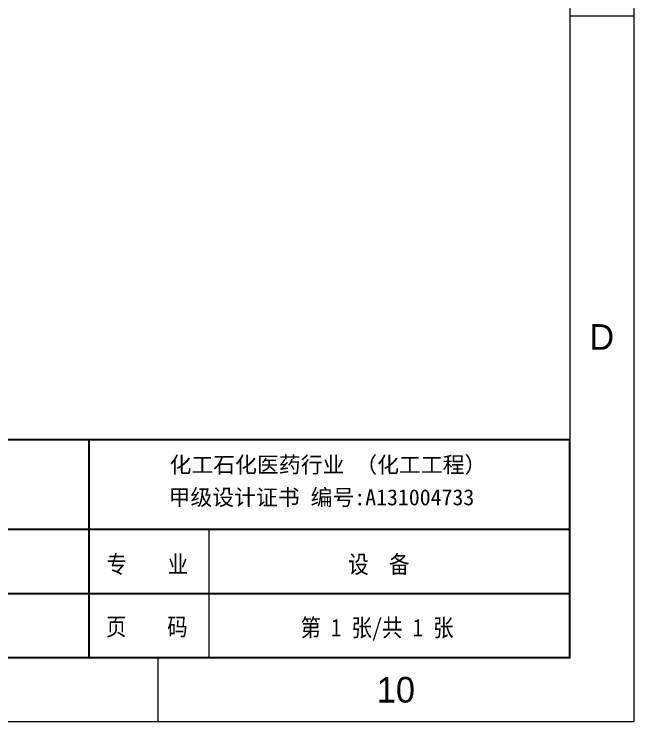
# Model space of a CAD drawing. Extents: x 148 to 221443, y -36682 to 6758.
# Drawn here: x 122093 to 124027, y -23215 to -21009 of the extents above; entities that cross this region are included whole.
import ezdxf
from ezdxf.enums import TextEntityAlignment as Align

# ---------------------------------------------------------------- set-up
doc = ezdxf.new("R2010")
doc.units = 0
doc.header["$LTSCALE"] = 10
doc.header["$MEASUREMENT"] = 0
doc.layers.add('2（细实线）', color=3, linetype='Continuous', lineweight=20)
doc.layers.add('图框层', color=7, linetype='Continuous', lineweight=15)
doc.styles.add('HZ', font='ROMS.SHX', dxfattribs={"width": 0.75, "bigfont": 'GBCBIG.SHX'})
doc.styles.add('tkhz2', font='')
doc.styles.add('公司名', font='simhei.ttf')
doc.styles.get('tkhz2').set_extended_font_data('SimSun')

# ---------------------------------------------------------------- blocks, each defined once
blk = doc.blocks.new('1.25A2')
blk.add_line((15312.98, 8973.89), (15302.98, 8973.89))
at = {"layer": '图框层', "ltscale": 10}
for p, q in [((15312.98, 9283.89), (15312.98, 8863.89)), ((15302.98, 9273.89), (15302.98, 8873.89)), ((15302.98, 8873.89), (14595.48, 8873.89)), ((15238.73, 8873.89), (15238.73, 8863.89)), ((15312.98, 8863.89), (14570.48, 8863.89))]:
    blk.add_line(p, q, dxfattribs=at)
at = {"style": 'HZ'}
for s, p in [('D', (15307.98, 8923.89)), ('10', (15275.86, 8868.89))]:
    blk.add_text(s, height=4, dxfattribs=at).set_placement(p, align=Align.MIDDLE)

msp = doc.modelspace()

# ---------------------------------------------------------------- linework, layer by layer
at = {"layer": '图框层'}
msp.add_line((122701.5902, -23015.4789), (122701.5902, -22615.4789), dxfattribs=at)
at = {"layer": '图框层', "const_width": 6}
msp.add_lwpolyline([(120226.5902, -23015.4789), (123826.5902, -23015.4789), (123826.5902, -22335.4789), (120226.5902, -22335.4789)], close=True, dxfattribs=at)
for points in [[(122326.5902, -22335.4789), (122326.5902, -22615.4789)], [(120226.5902, -22615.4789), (123826.5902, -22615.4789)], [(122326.5902, -22615.4789), (123826.5902, -22615.4789)], [(122326.5902, -22615.4789), (122326.5902, -23015.4789)], [(120226.5902, -22815.4789), (123826.5902, -22815.4789)]]:
    msp.add_lwpolyline(points, dxfattribs=at)

# ---------------------------------------------------------------- block references
at = {"layer": '2（细实线）', "xscale": 20, "yscale": 20, "zscale": 20}
msp.add_blockref('1.25A2', (-182233.0803, -200493.2064), dxfattribs=at)

# ---------------------------------------------------------------- texts
at = {"layer": '图框层', "ltscale": 10, "style": '公司名'}
for s, p in [('化工石化医药行业 （化工工程）', (122577.8288, -22438.8164)), ('甲级设计证书 编号:A131004733', (122574.7834, -22540.2933))]:
    msp.add_text(s, height=50, dxfattribs=at).set_placement(p)
at = {"layer": '图框层', "style": 'tkhz2', "width": 0.85}
for s, p in [('专    业', (122508.4048, -22751.8268)), ('设  备', (123231.1102, -22751.8268)), ('页    码', (122506.9657, -22946.3437)), ('第 1 张/共 1 张', (123225.2304, -22949.2855))]:
    msp.add_text(s, height=55, dxfattribs=at).set_placement(p, align=Align.CENTER)

doc.saveas('drawing.dxf')
